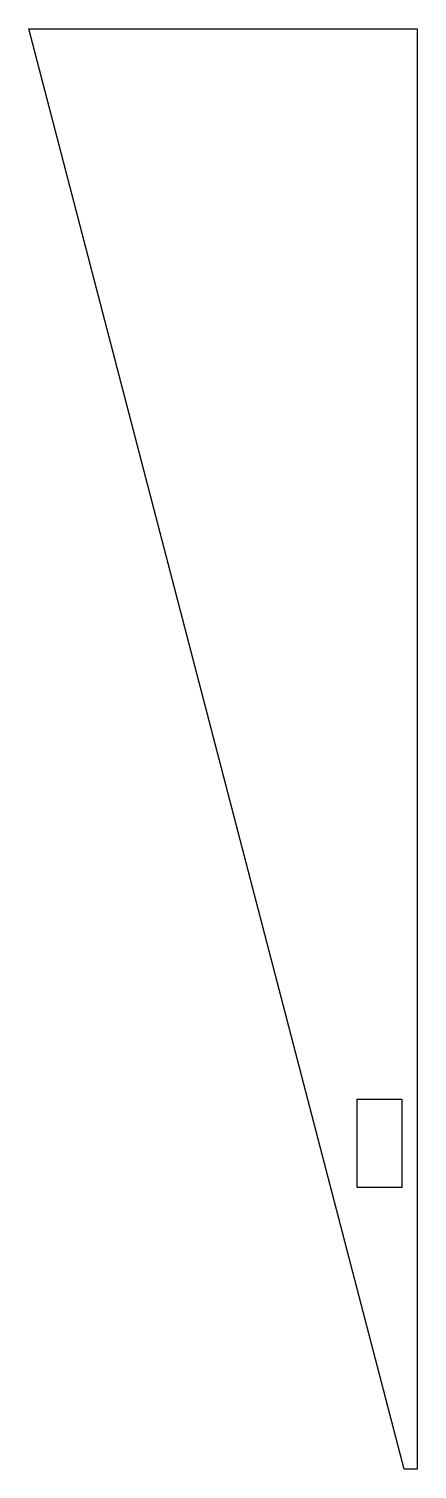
# Model space of a CAD drawing. Header units: millimetres. Extents: x 268 to 356, y 250 to 579.
import ezdxf

# ---------------------------------------------------------------- set-up
doc = ezdxf.new("R2010")
doc.units = ezdxf.units.MM
doc.layers.get('0').update_dxf_attribs({"linetype": 'CONTINUOUS'})

msp = doc.modelspace()

# ---------------------------------------------------------------- linework, layer by layer
for points in [[(356.44, 578.52), (356.44, 249.83), (353.45, 249.83), (267.82, 578.52)], [(352.94, 334.29), (352.94, 314.09), (342.74, 314.09), (342.74, 334.29)]]:
    msp.add_lwpolyline(points, close=True)

doc.saveas('drawing.dxf')
